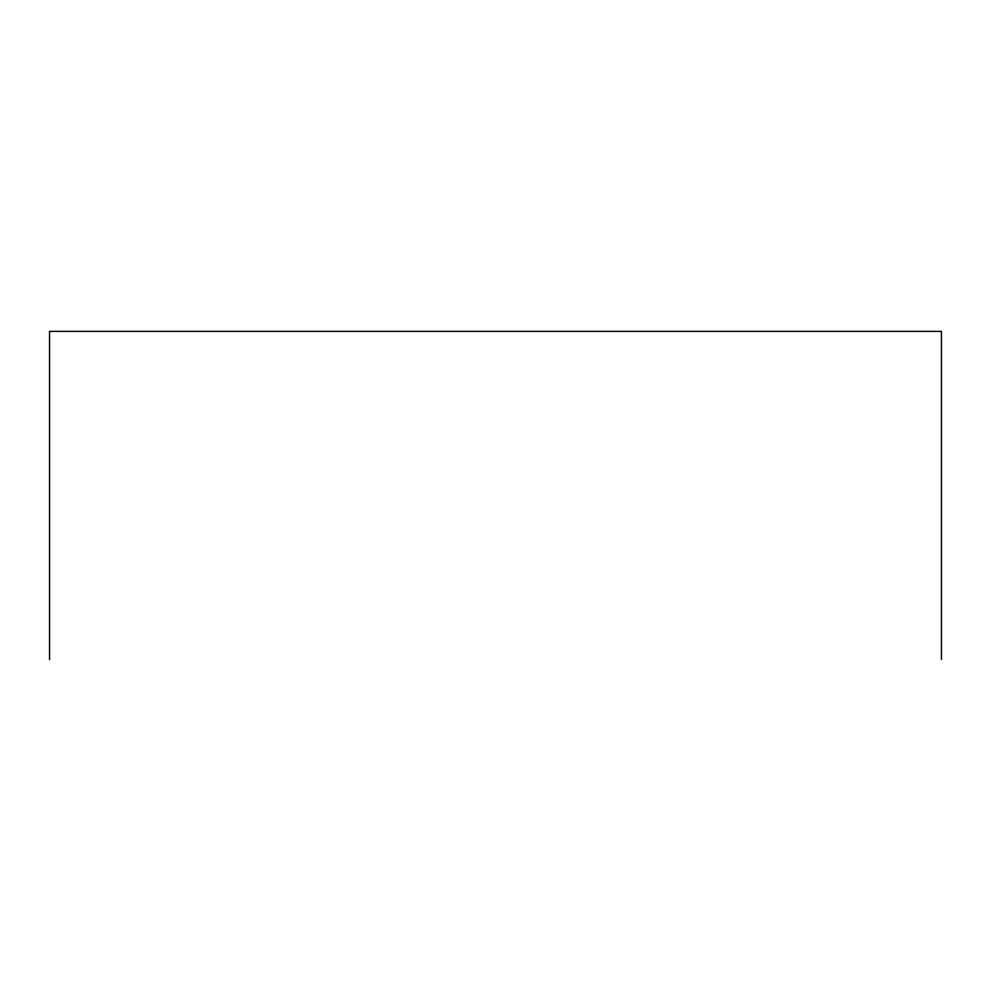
<?xml version="1.0" encoding="UTF-8"?>
<svg xmlns="http://www.w3.org/2000/svg" width="991" height="991" viewBox="0 0 991 991"><rect width="100%" height="100%" fill="white"/><g stroke="black" fill="none" stroke-linecap="round" stroke-linejoin="round"><path stroke-width="1.49" d="M941.45 659.61L941.45 331.39L49.55 331.39L49.55 659.61"/></g></svg>
